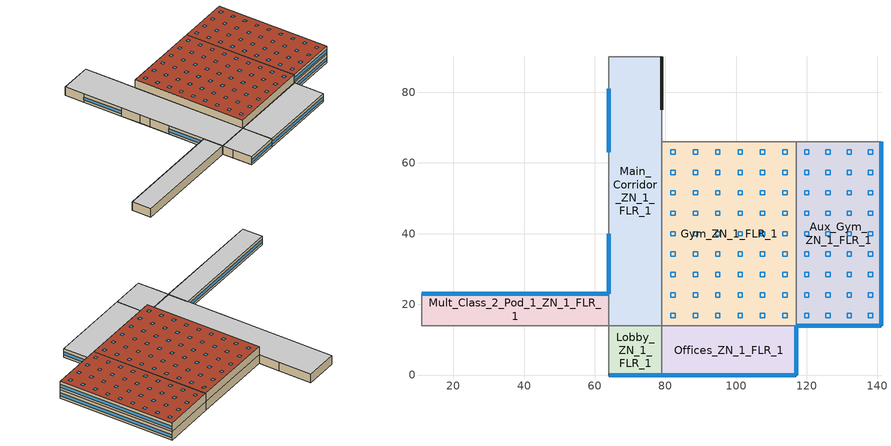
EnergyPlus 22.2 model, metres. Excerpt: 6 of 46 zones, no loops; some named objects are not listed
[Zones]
Aux_Gym_ZN_1_FLR_1
 floor ground (ext-slab): 117,66 141,66 141,14 117,14 z0
 wall outside (Steel Frame Non-res Ext Wall): 117,14 141,14 141,66 z0:4; 117,14 141,14 141,66 z4:8
 wall to Kitchen_ZN_1_FLR_1 (int-walls): 141,66 117,66 z0:4
 wall to Gym_ZN_1_FLR_1 (int-walls): 117,66 117,14 z0:4; 117,66 117,14 z4:8
 wall to LIBRARY_MEDIA_CENTER_ZN_1_FLR_2 (int-walls): 141,66 117,66 z4:8
 window (Window Non-res Fixed): 117.05,14 140.95,14 z1.1:2.51; 141,14.05 141,65.95 z1.1:2.5; 117.05,14 140.95,14 z5.1:6.51; 141,14.05 141,65.95 z5.1:6.5
 roof outside (IEAD Non-res Roof): 117,14 141,14 141,66 117,66 z8
 skylight (Skylight cons 3AB): 119.39,16.28 120.61,16.28 120.61,17.5 119.39,17.5 z8; 125.39,27.83 126.61,27.83 126.61,29.05 125.39,29.05 z8; 131.39,27.83 132.61,27.83 132.61,29.05 131.39,29.05 z8; 137.39,27.83 138.61,27.83 138.61,29.05 137.39,29.05 z8; 119.39,33.61 120.61,33.61 120.61,34.83 119.39,34.83 z8; 125.39,33.61 126.61,33.61 126.61,34.83 125.39,34.83 z8; 131.39,33.61 132.61,33.61 132.61,34.83 131.39,34.83 z8; 137.39,33.61 138.61,33.61 138.61,34.83 137.39,34.83 z8; 119.39,39.39 120.61,39.39 120.61,40.61 119.39,40.61 z8; 125.39,39.39 126.61,39.39 126.61,40.61 125.39,40.61 z8; 131.39,39.39 132.61,39.39 132.61,40.61 131.39,40.61 z8; 125.39,16.28 126.61,16.28 126.61,17.5 125.39,17.5 z8; 137.39,39.39 138.61,39.39 138.61,40.61 137.39,40.61 z8; 119.39,45.17 120.61,45.17 120.61,46.39 119.39,46.39 z8; 125.39,45.17 126.61,45.17 126.61,46.39 125.39,46.39 z8; 131.39,45.17 132.61,45.17 132.61,46.39 131.39,46.39 z8; 137.39,45.17 138.61,45.17 138.61,46.39 137.39,46.39 z8; 119.39,50.95 120.61,50.95 120.61,52.17 119.39,52.17 z8; 125.39,50.95 126.61,50.95 126.61,52.17 125.39,52.17 z8; 131.39,50.95 132.61,50.95 132.61,52.17 131.39,52.17 z8; 137.39,50.95 138.61,50.95 138.61,52.17 137.39,52.17 z8; 119.39,56.72 120.61,56.72 120.61,57.94 119.39,57.94 z8; 131.39,16.28 132.61,16.28 132.61,17.5 131.39,17.5 z8; 125.39,56.72 126.61,56.72 126.61,57.94 125.39,57.94 z8; 131.39,56.72 132.61,56.72 132.61,57.94 131.39,57.94 z8; 137.39,56.72 138.61,56.72 138.61,57.94 137.39,57.94 z8; 119.39,62.5 120.61,62.5 120.61,63.72 119.39,63.72 z8; 125.39,62.5 126.61,62.5 126.61,63.72 125.39,63.72 z8; 131.39,62.5 132.61,62.5 132.61,63.72 131.39,63.72 z8; 137.39,62.5 138.61,62.5 138.61,63.72 137.39,63.72 z8; 137.39,16.28 138.61,16.28 138.61,17.5 137.39,17.5 z8; 119.39,22.06 120.61,22.06 120.61,23.28 119.39,23.28 z8; 125.39,22.06 126.61,22.06 126.61,23.28 125.39,23.28 z8; 131.39,22.06 132.61,22.06 132.61,23.28 131.39,23.28 z8; 137.39,22.06 138.61,22.06 138.61,23.28 137.39,23.28 z8; 119.39,27.83 120.61,27.83 120.61,29.05 119.39,29.05 z8
Gym_ZN_1_FLR_1
 floor ground (ext-slab): 79,66 117,66 117,14 79,14 z0
 wall to Offices_ZN_1_FLR_1 (int-walls): 79,14 117,14 z0:4
 wall to Mech_ZN_1_FLR_1 (int-walls): 117,66 79,66 z0:4
 wall to Main_Corridor_ZN_1_FLR_1 (int-walls): 79,66 79,14 z0:4
 wall to Offices_ZN_1_FLR_2 (int-walls): 79,14 117,14 z4:8
 wall to Mech_ZN_1_FLR_2 (int-walls): 117,66 79,66 z4:8
 wall to Main_Corridor_ZN_1_FLR_2 (int-walls): 79,66 79,14 z4:8
 roof outside (IEAD Non-res Roof): 79,14 117,14 117,66 79,66 z8
 skylight (Skylight cons 3AB): 81.56,16.28 82.78,16.28 82.78,17.5 81.56,17.5 z8; 100.56,22.06 101.78,22.06 101.78,23.28 100.56,23.28 z8; 106.89,22.06 108.11,22.06 108.11,23.28 106.89,23.28 z8; 113.22,22.06 114.44,22.06 114.44,23.28 113.22,23.28 z8; 81.56,27.83 82.78,27.83 82.78,29.05 81.56,29.05 z8; 87.89,27.83 89.11,27.83 89.11,29.05 87.89,29.05 z8; 94.22,27.83 95.44,27.83 95.44,29.05 94.22,29.05 z8; 100.56,27.83 101.78,27.83 101.78,29.05 100.56,29.05 z8; 106.89,27.83 108.11,27.83 108.11,29.05 106.89,29.05 z8; 113.22,27.83 114.44,27.83 114.44,29.05 113.22,29.05 z8; 81.56,33.61 82.78,33.61 82.78,34.83 81.56,34.83 z8; 87.89,16.28 89.11,16.28 89.11,17.5 87.89,17.5 z8; 87.89,33.61 89.11,33.61 89.11,34.83 87.89,34.83 z8; 94.22,33.61 95.44,33.61 95.44,34.83 94.22,34.83 z8; 100.56,33.61 101.78,33.61 101.78,34.83 100.56,34.83 z8; 106.89,33.61 108.11,33.61 108.11,34.83 106.89,34.83 z8; 113.22,33.61 114.44,33.61 114.44,34.83 113.22,34.83 z8; 81.56,39.39 82.78,39.39 82.78,40.61 81.56,40.61 z8; 87.89,39.39 89.11,39.39 89.11,40.61 87.89,40.61 z8; 94.22,39.39 95.44,39.39 95.44,40.61 94.22,40.61 z8; 100.56,39.39 101.78,39.39 101.78,40.61 100.56,40.61 z8; 106.89,39.39 108.11,39.39 108.11,40.61 106.89,40.61 z8; 94.22,16.28 95.44,16.28 95.44,17.5 94.22,17.5 z8; 113.22,39.39 114.44,39.39 114.44,40.61 113.22,40.61 z8; 81.56,45.17 82.78,45.17 82.78,46.39 81.56,46.39 z8; 87.89,45.17 89.11,45.17 89.11,46.39 87.89,46.39 z8; 94.22,45.17 95.44,45.17 95.44,46.39 94.22,46.39 z8; 100.56,45.17 101.78,45.17 101.78,46.39 100.56,46.39 z8; 106.89,45.17 108.11,45.17 108.11,46.39 106.89,46.39 z8; 113.22,45.17 114.44,45.17 114.44,46.39 113.22,46.39 z8; 81.56,50.95 82.78,50.95 82.78,52.17 81.56,52.17 z8; 87.89,50.95 89.11,50.95 89.11,52.17 87.89,52.17 z8; 94.22,50.95 95.44,50.95 95.44,52.17 94.22,52.17 z8; 100.56,16.28 101.78,16.28 101.78,17.5 100.56,17.5 z8; 100.56,50.95 101.78,50.95 101.78,52.17 100.56,52.17 z8; 106.89,50.95 108.11,50.95 108.11,52.17 106.89,52.17 z8; 113.22,50.95 114.44,50.95 114.44,52.17 113.22,52.17 z8; 81.56,56.72 82.78,56.72 82.78,57.94 81.56,57.94 z8; 87.89,56.72 89.11,56.72 89.11,57.94 87.89,57.94 z8; 94.22,56.72 95.44,56.72 95.44,57.94 94.22,57.94 z8; 100.56,56.72 101.78,56.72 101.78,57.94 100.56,57.94 z8; 106.89,56.72 108.11,56.72 108.11,57.94 106.89,57.94 z8; 113.22,56.72 114.44,56.72 114.44,57.94 113.22,57.94 z8; 81.56,62.5 82.78,62.5 82.78,63.72 81.56,63.72 z8; 106.89,16.28 108.11,16.28 108.11,17.5 106.89,17.5 z8; 87.89,62.5 89.11,62.5 89.11,63.72 87.89,63.72 z8; 94.22,62.5 95.44,62.5 95.44,63.72 94.22,63.72 z8; 100.56,62.5 101.78,62.5 101.78,63.72 100.56,63.72 z8; 106.89,62.5 108.11,62.5 108.11,63.72 106.89,63.72 z8; 113.22,62.5 114.44,62.5 114.44,63.72 113.22,63.72 z8; 113.22,16.28 114.44,16.28 114.44,17.5 113.22,17.5 z8; 81.56,22.06 82.78,22.06 82.78,23.28 81.56,23.28 z8; 87.89,22.06 89.11,22.06 89.11,23.28 87.89,23.28 z8; 94.22,22.06 95.44,22.06 95.44,23.28 94.22,23.28 z8
Lobby_ZN_1_FLR_1
 floor ground (ext-slab): 64,14 79,14 79,0 64,0 z0
 wall outside (Steel Frame Non-res Ext Wall): 64,0 79,0 z0:4
 wall to Offices_ZN_1_FLR_1 (int-walls): 79,0 79,14 z0:4
 wall to Main_Corridor_ZN_1_FLR_1 (int-walls): 79,14 64,14 z0:4
 wall to Corridor_Pod_1_ZN_1_FLR_1 (int-walls): 64,14 64,9 z0:4
 wall to Mult_Class_1_Pod_1_ZN_1_FLR_1 (int-walls): 64,9 64,0 z0:4
 window (Window Non-res Fixed): 64.05,0 78.95,0 z1.1:2.51
 ceiling to Lobby_ZN_1_FLR_2 (INT-FLOOR-UNDERSIDE): 64,0 79,0 79,14 64,14 z4
Main_Corridor_ZN_1_FLR_1
 floor ground (ext-slab): 64,90 79,90 79,14 64,14 z0
 wall outside (Steel Frame Non-res Ext Wall): 64,40 64,23 / 79,75 79,90 / 64,81 64,63 z0:4
 wall to Mult_Class_1_Pod_2_ZN_1_FLR_1 (int-walls): 64,49 64,40 z0:4
 wall to Mult_Class_2_Pod_1_ZN_1_FLR_1 (int-walls): 64,23 64,14 z0:4
 wall to Mech_ZN_1_FLR_1 (int-walls): 79,66 79,75 z0:4
 wall to Bathrooms_ZN_1_FLR_1 (int-walls): 79,90 64,90 z0:4
 wall to Mult_Class_1_Pod_3_ZN_1_FLR_1 (int-walls): 64,90 64,81 z0:4
 wall to Mult_Class_2_Pod_2_ZN_1_FLR_1 (int-walls): 64,63 64,54 z0:4
 wall to Corridor_Pod_2_ZN_1_FLR_1 (int-walls): 64,54 64,49 z0:4
 window (Window Non-res Fixed): 64,39.95 64,23.05 / 64,80.95 64,63.05 z1.1:2.51
 ceiling to Main_Corridor_ZN_1_FLR_2 (INT-FLOOR-UNDERSIDE): 64,14 79,14 79,90 64,90 z4
Mult_Class_2_Pod_1_ZN_1_FLR_1
 floor ground (ext-slab): 11,23 64,23 64,14 11,14 z0
 wall outside (Steel Frame Non-res Ext Wall): 64,23 11,23 z0:4
 wall to Corridor_Pod_1_ZN_1_FLR_1 (int-walls): 11,14 64,14 z0:4
 wall to Corner_Class_2_Pod_1_ZN_1_FLR_1 (int-walls): 11,23 11,14 z0:4
 window (Window Non-res Fixed): 63.95,23 11.05,23 z1.1:2.5
 ceiling to Mult_Class_2_Pod_1_ZN_1_FLR_2 (INT-FLOOR-UNDERSIDE): 11,14 64,14 64,23 11,23 z4
Offices_ZN_1_FLR_1
 floor ground (ext-slab): 79,14 117,14 117,0 79,0 z0
 wall outside (Steel Frame Non-res Ext Wall): 79,0 117,0 117,14 z0:4
 window (Window Non-res Fixed): 79.05,0 116.95,0 z1.1:2.5; 117,0.05 117,13.95 z1.1:2.51
 ceiling to Offices_ZN_1_FLR_2 (INT-FLOOR-UNDERSIDE): 79,0 117,0 117,14 79,14 z4
[Building]
Ref Bldg Secondary School New2004_v1.3_5.0: North Axis {deg}=0; Terrain=City; Loads Convergence Tolerance Value {W}=0.04; Temperature Convergence Tolerance Value {deltaC}=0.2; Solar Distribution=FullInteriorAndExterior; Maximum Number of Warmup Days=25; Minimum Number of Warmup Days=6
[Site:Location]
USA NV-LAS VEGAS: Latitude {deg}=36.07; Longitude {deg}=-115.17; Time Zone {hr}=-8; Elevation {m}=664
[SizingPeriod:DesignDay] Day of Month=21; Humidity Condition Type=Wetbulb; Barometric Pressure {Pa}=93598; Rain Indicator=No; Snow Indicator=No; Daylight Saving Time Indicator=No; Solar Model Indicator=ASHRAEClearSky
Name | Month | Day Type | Maximum Dry-Bulb Temperature {C} | Daily Dry-Bulb Temperature Range {deltaC} | Wetbulb or DewPoint at Maximum Dry-Bulb {C} | Wind Speed {m/s} | Wind Direction {deg} | Sky Clearness
LAS_VEGAS Ann Htg 99.6% Condns DB | 1 | WinterDesignDay | -1.7 | 0 | -1.7 | 3.1 | 240 | 0
LAS_VEGAS Ann Clg .4% Condns WB=>MDB | 7 | SummerDesignDay | 34.7 | 13.6 | 21.9 | 5.3 | 230 | 1
[Site:WaterMainsTemperature]
Calculation Method=CORRELATION; Annual Average Outdoor Air Temperature {C}=19.48; Maximum Difference In Monthly Average Outdoor Air Temperatures {deltaC}=25.6
[Site:GroundTemperature:BuildingSurface]
18.89, 18.889, 18.895, 20.344, 20.899, 20.929, 20.753, 20.826, 21.013, 20.868, 19.246, 18.923
[Construction]
Skylight cons 3AB: Skylight Butacite, Air, Skylight Butacite
Steel Frame Non-res Ext Wall: Wood Siding, Steel Frame NonRes Wall Insulation, 1/2IN Gypsum
IEAD Non-res Roof: Roof Membrane, IEAD NonRes Roof Insulation, Metal Decking
ext-slab: HW CONCRETE, CP02 CARPET PAD
int-walls: 1/2IN Gypsum, 1/2IN Gypsum
INT-FLOOR-UNDERSIDE: CP02 CARPET PAD, MAT-CC05 4 HW CONCRETE
Window Non-res Fixed: NonRes Fixed Assembly Window
InteriorFurnishings: Std Wood 6inch
[WindowMaterial:Gas]
Air: Gas Type=Air; Thickness {m}=0.0127
[WindowMaterial:Glazing]
Skylight Butacite: Optical Data Type=SpectralAverage; Thickness {m}=0.00676; Solar Transmittance at Normal Incidence=0.151; Front Side Solar Reflectance at Normal Incidence=0.068; Back Side Solar Reflectance at Normal Incidence=0.068; Visible Transmittance at Normal Incidence=0.09; Front Side Visible Reflectance at Normal Incidence=0.079; Back Side Visible Reflectance at Normal Incidence=0.079; Infrared Transmittance at Normal Incidence=0; Front Side Infrared Hemispherical Emissivity=0.84; Back Side Infrared Hemispherical Emissivity=0.84; Conductivity {W/m-K}=0.705; Dirt Correction Factor for Solar and Visible Transmittance=1; Solar Diffusing=No
[Material] Thermal Absorptance=0.9
Name | Roughness | Thickness {m} | Conductivity {W/m-K} | Density {kg/m3} | Specific Heat {J/kg-K} | Solar Absorptance | Visible Absorptance
Steel Frame NonRes Wall Insulation | MediumRough | 0.0539159 | 0.049 | 265 | 836.8 | 0.7 | 0.7
IEAD NonRes Roof Insulation | MediumRough | 0.124663 | 0.049 | 265 | 836.8 | 0.7 | 0.7
Std Wood 6inch | MediumSmooth | 0.15 | 0.12 | 540 | 1210 | 0.7 | 0.7
Wood Siding | MediumSmooth | 0.01 | 0.11 | 544.62 | 1210 | 0.78 | 0.78
1/2IN Gypsum | Smooth | 0.0127 | 0.16 | 784.9 | 830 | 0.92 | 0.92
HW CONCRETE; MAT-CC05 4 HW CONCRETE | Rough | 0.1016 | 1.311 | 2240 | 836.8 | 0.7 | 0.7
Roof Membrane | VeryRough | 0.0095 | 0.16 | 1121.29 | 1460 | 0.7 | 0.7
Metal Decking | MediumSmooth | 0.0015 | 45.006 | 7680 | 418.4 | 0.7 | 0.3
[WindowMaterial:SimpleGlazingSystem]
NonRes Fixed Assembly Window: U-Factor {W/m2-K}=3.23646; Solar Heat Gain Coefficient=0.25
[Material:NoMass]
CP02 CARPET PAD: Roughness=VeryRough; Thermal Resistance {m2-K/W}=0.2165; Thermal Absorptance=0.9; Solar Absorptance=0.7; Visible Absorptance=0.8
[Zone] Type=1; Multiplier=1; Floor Area {m2}=autocalculate; Part of Total Floor Area=Yes
Aux_Gym_ZN_1_FLR_1; Gym_ZN_1_FLR_1; Lobby_ZN_1_FLR_1; Main_Corridor_ZN_1_FLR_1; Mult_Class_2_Pod_1_ZN_1_FLR_1; Offices_ZN_1_FLR_1
[People] Number of People Calculation Method=Area/Person; Fraction Radiant=0.3; Sensible Heat Fraction=AUTOCALCULATE; Activity Level Schedule=ACTIVITY_SCH; Enable ASHRAE 55 Comfort Warnings=No; Mean Radiant Temperature Calculation Type=ZoneAveraged; Work Efficiency Schedule=WORK_EFF_SCH; Clothing Insulation Calculation Method=ClothingInsulationSchedule; Clothing Insulation Schedule=CLOTHING_SCH; Air Velocity Schedule=AIR_VELO_SCH; Thermal Comfort Model 1 Type=FANGER
Name | Zone or ZoneList or Space or SpaceList | Number of People Schedule | Floor Area per Person {m2/person}
Aux_Gym_ZN_1_FLR_1 People | Aux_Gym_ZN_1_FLR_1 | BLDG_OCC_SCH_Gym | 3.33
Gym_ZN_1_FLR_1 People | Gym_ZN_1_FLR_1 | BLDG_OCC_SCH_Gym | 1
Mult_Class_2_Pod_1_ZN_1_FLR_1 People | Mult_Class_2_Pod_1_ZN_1_FLR_1 | BLDG_OCC_SCH | 4
Offices_ZN_1_FLR_1 People | Offices_ZN_1_FLR_1 | BLDG_OCC_SCH_Offices | 20
[Lights] Schedule=BLDG_LIGHT_SCH; Design Level Calculation Method=Watts/Area; Return Air Fraction=0; Fraction Radiant=0.37; Fraction Visible=0.2; Fraction Replaceable=1; Return Air Fraction Calculated from Plenum Temperature=No
Name | Zone or ZoneList or Space or SpaceList | Watts per Zone Floor Area {W/m2}
Aux_Gym_ZN_1_FLR_1_Lights | Aux_Gym_ZN_1_FLR_1 | 15.06
Gym_ZN_1_FLR_1_Lights | Gym_ZN_1_FLR_1 | 15.06
Lobby_ZN_1_FLR_1_Lights | Lobby_ZN_1_FLR_1 | 13.99
Main_Corridor_ZN_1_FLR_1_Lights | Main_Corridor_ZN_1_FLR_1 | 5.38
Mult_Class_2_Pod_1_ZN_1_FLR_1_Lights | Mult_Class_2_Pod_1_ZN_1_FLR_1 | 15.06
Offices_ZN_1_FLR_1_Lights | Offices_ZN_1_FLR_1 | 11.84
[ElectricEquipment] Schedule=BLDG_EQUIP_SCH; Design Level Calculation Method=Watts/Area; Fraction Latent=0; Fraction Radiant=0.5; Fraction Lost=0
Name | Zone or ZoneList or Space or SpaceList | Watts per Zone Floor Area {W/m2}
Aux_Gym_ZN_1_FLR_1_PlugMisc_Equip | Aux_Gym_ZN_1_FLR_1 | 5
Gym_ZN_1_FLR_1_PlugMisc_Equip | Gym_ZN_1_FLR_1 | 5
Lobby_ZN_1_FLR_1_PlugMisc_Equip | Lobby_ZN_1_FLR_1 | 4
Main_Corridor_ZN_1_FLR_1_PlugMisc_Equip | Main_Corridor_ZN_1_FLR_1 | 4
Mult_Class_2_Pod_1_ZN_1_FLR_1_PlugMisc_Equip | Mult_Class_2_Pod_1_ZN_1_FLR_1 | 10
Offices_ZN_1_FLR_1_PlugMisc_Equip | Offices_ZN_1_FLR_1 | 10.8
[Exterior:Lights]
Exterior Facade Lighting: Schedule=ALWAYS_ON; Design Level {W}=17927; Control Option=AstronomicalClock
[ZoneInfiltration:DesignFlowRate] Schedule=INFIL_SCH; Constant Term Coefficient=1; Temperature Term Coefficient=0; Velocity Term Coefficient=0; Velocity Squared Term Coefficient=0
Name | Zone or ZoneList or Space or SpaceList | Design Flow Rate Calculation Method | Flow Rate per Exterior Surface Area {m3/s-m2} | Air Changes per Hour {1/hr}
Aux_Gym_ZN_1_FLR_1_Infiltration | Aux_Gym_ZN_1_FLR_1 | Flow/ExteriorWallArea | 0.000302
Gym_ZN_1_FLR_1_Infiltration | Gym_ZN_1_FLR_1 | AirChanges/Hour |  | 0.14
Lobby_ZN_1_FLR_1_Infiltration | Lobby_ZN_1_FLR_1 | Flow/ExteriorWallArea | 0.000302
Main_Corridor_ZN_1_FLR_1_Infiltration | Main_Corridor_ZN_1_FLR_1 | Flow/ExteriorWallArea | 0.000302
Mult_Class_2_Pod_1_ZN_1_FLR_1_Infiltration | Mult_Class_2_Pod_1_ZN_1_FLR_1 | Flow/ExteriorWallArea | 0.000302
Offices_ZN_1_FLR_1_Infiltration | Offices_ZN_1_FLR_1 | Flow/ExteriorWallArea | 0.000302
[InternalMass] Construction=InteriorFurnishings
Name | Zone or ZoneList | Surface Area {m2}
Aux_Gym_ZN_1_FLR_1 Internal Mass | Aux_Gym_ZN_1_FLR_1 | 2496
Gym_ZN_1_FLR_1 Internal Mass | Gym_ZN_1_FLR_1 | 3952
Lobby_ZN_1_FLR_1 Internal Mass | Lobby_ZN_1_FLR_1 | 420
Main_Corridor_ZN_1_FLR_1 Internal Mass | Main_Corridor_ZN_1_FLR_1 | 2280
Mult_Class_2_Pod_1_ZN_1_FLR_1 Internal Mass | Mult_Class_2_Pod_1_ZN_1_FLR_1 | 954
Offices_ZN_1_FLR_1 Internal Mass | Offices_ZN_1_FLR_1 | 1064
[UtilityCost:Charge:Simple] Tariff=NV_EIAMonthlyRateGas; Season=Annual
Name | Utility Cost Charge Simple | Source Variable | Category Variable | Cost per Unit Value or Variable
 | MonthlyRateGasCharge | totalEnergy | EnergyCharges | NV_MonthlyGasRates
 | TaxofSixPtfivePercent | SubTotal | Taxes | 0.065
[UtilityCost:Qualify] Season=Annual; Threshold Test=Count
Name | Utility Cost Qualify | Tariff | Variable | Qualify Type | Threshold Value or Variable | Number of Months
 | MinDemand1000kw | NevadaPower_LGS-3_LargeGeneral | TotalDemand | Minimum | 1000 | 12
 | MinEnergy3500kwh | NevadaPower_LGS-3_LargeGeneral | TotalEnergy | Minimum | 3500 | 12
 | MinDemand300kw | NevadaPower_LGS-2_LargeGeneral | TotalDemand | Minimum | 300 | 12
 | MinEnergy3500kwh | NevadaPower_LGS-2_LargeGeneral | TotalEnergy | Minimum | 3500 | 12
 | MaxDemand1000kw | NevadaPower_LGS-2_LargeGeneral | TotalDemand | Maximum | 1000 | 1
 | MaxDemand300kw | NevadaPower_LGS-1_LargeGeneral | TotalDemand | Maximum | 300 | 1
 | MinEnergy3500kwh | NevadaPower_LGS-1_LargeGeneral | TotalEnergy | Minimum | 3500 | 12
 | MaxDemand300kw | NevadaPower_GS_GeneralService | TotalDemand | Maximum | 300 | 1
 | MaxEnergy3500kwh | NevadaPower_GS_GeneralService | TotalEnergy | Maximum | 3500 | 1
[UtilityCost:Variable]
NV_MonthlyGasRates: Tariff=NV_EIAMonthlyRateGas; Variable Type=Currency; January Value=7.51; February Value=7.65; March Value=7.82; April Value=7.88; May Value=7.78; June Value=8.22; July Value=8.87; August Value=9.26; September Value=9.02; October Value=9.31; November Value=7.45; December Value=7.24
[Schedule:Compact]
ALWAYS_ON: Through: 12/31, For: AllDays, Until: 24:00, 1
BLDG_EQUIP_SCH: Through: 6/30, For: Weekdays SummerDesignDay, Until: 08:00, 0.35, Until: 17:00, 0.95, Until: 24:00, 0.35, For: AllOtherDays, Until: 24:00, 0.35, Through: 9/1, For: Weekdays SummerDesignDay, Until: 08:00, 0.25, Until: 17:00, 0.5, Until: 24:00, 0.25, For: AllOtherDays, Until: 24:00, 0.25, Through: 12/31, For: Weekdays SummerDesignDay, Until: 08:00, 0.35, Until: 17:00, 0.95, Until: 24:00, 0.35, For: AllOtherDays, Until: 24:00, 0.35
BLDG_LIGHT_SCH: Through: 6/30, For: Weekdays SummerDesignDay, Until: 07:00, 0.1773, Until: 21:00, 0.9, Until: 24:00, 0.1773, For: AllOtherDays, Until: 24:00, 0.1773, Through: 9/1, For: Weekdays SummerDesignDay, Until: 08:00, 0.1773, Until: 20:00, 0.5, Until: 24:00, 0.1773, For: AllOtherDays, Until: 24:00, 0.1773, Through: 12/31, For: Weekdays SummerDesignDay, Until: 07:00, 0.1773, Until: 21:00, 0.9, Until: 24:00, 0.1773, For: AllOtherDays, Until: 24:00, 0.1773
BLDG_OCC_SCH: Through: 6/30, For: Weekdays SummerDesignDay, Until: 08:00, 0, Until: 16:00, 0.7, Until: 21:00, 0.15, Until: 24:00, 0, For: AllOtherDays, Until: 24:00, 0, Through: 9/1, For: Weekdays SummerDesignDay, Until: 08:00, 0, Until: 21:00, 0.15, Until: 24:00, 0, For: AllOtherDays, Until: 24:00, 0, Through: 12/31, For: Weekdays SummerDesignDay, Until: 08:00, 0, Until: 16:00, 0.7, Until: 21:00, 0.15, Until: 24:00, 0, For: AllOtherDays, Until: 24:00, 0
BLDG_OCC_SCH_Gym: Through: 6/30, For: Weekdays SummerDesignDay, Until: 08:00, 0, Until: 16:00, 0.35, Until: 21:00, 0.95, Until: 24:00, 0, For: AllOtherDays, Until: 24:00, 0, Through: 9/1, For: Weekdays SummerDesignDay, Until: 08:00, 0, Until: 16:00, 0.35, Until: 21:00, 0.35, Until: 24:00, 0, For: AllOtherDays, Until: 24:00, 0, Through: 12/31, For: Weekdays SummerDesignDay, Until: 08:00, 0, Until: 16:00, 0.35, Until: 21:00, 0.95, Until: 24:00, 0, For: AllOtherDays, Until: 24:00, 0
BLDG_OCC_SCH_Offices: Through: 6/30, For: Weekdays SummerDesignDay, Until: 08:00, 0, Until: 17:00, 0.95, Until: 21:00, 0.15, Until: 24:00, 0, For: AllOtherDays, Until: 24:00, 0, Through: 9/1, For: Weekdays SummerDesignDay, Until: 08:00, 0, Until: 17:00, 0.5, Until: 24:00, 0, For: AllOtherDays, Until: 24:00, 0, Through: 12/31, For: Weekdays SummerDesignDay, Until: 08:00, 0, Until: 17:00, 0.95, Until: 21:00, 0.15, Until: 24:00, 0, For: AllOtherDays, Until: 24:00, 0
INFIL_SCH: Through: 12/31, For: AllDays, Until: 07:00, 1, Until: 21:00, 0.5, Until: 24:00, 1
ACTIVITY_SCH: Through: 12/31, For: AllDays, Until: 24:00, 120
AIR_VELO_SCH: Through: 12/31, For: AllDays, Until: 24:00, 0.2
CLOTHING_SCH: Through: 04/30, For: AllDays, Until: 24:00, 1.1, Through: 09/30, For: AllDays, Until: 24:00, 0.6, Through: 12/31, For: AllDays, Until: 24:00, 1.1
WORK_EFF_SCH: Through: 12/31, For: AllDays, Until: 24:00, 0
